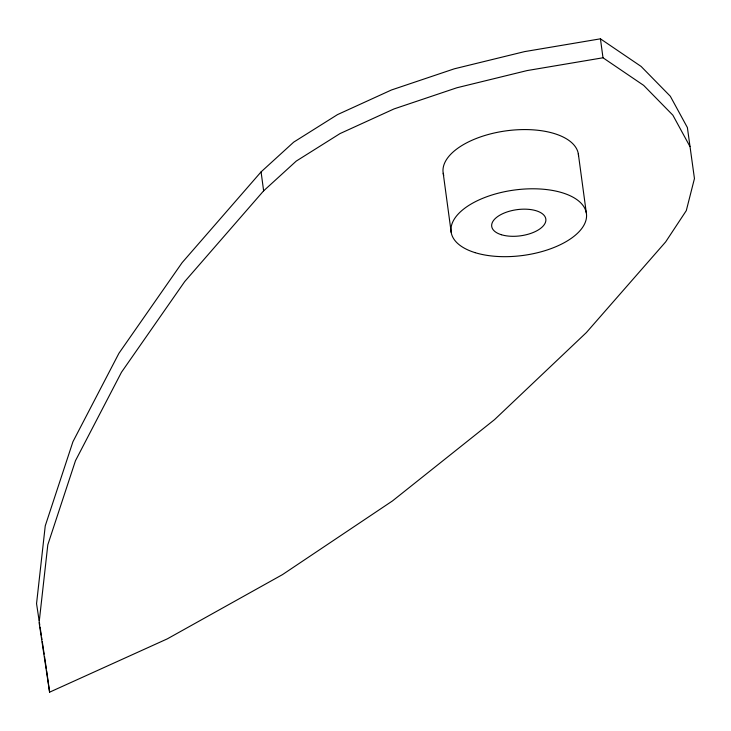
<?xml version="1.0" encoding="UTF-8"?>
<svg xmlns="http://www.w3.org/2000/svg" width="731" height="731" viewBox="0 0 731 731"><rect width="100%" height="100%" fill="white"/><g stroke="black" fill="none" stroke-linecap="round" stroke-linejoin="round"><path stroke-width="1.1" d="M689.945 146.511L672.885 115.196L643.664 85.381L602.993 57.776L527.088 70.578L456.875 87.766L394.027 108.928L340.061 133.563L296.247 161.094L263.635 190.846L184.705 281.581L121.483 372.243L75.485 460.694L47.807 544.805L39.108 622.584L49.598 692.175L167.298 638.867L282.495 574.612L392.456 500.945L494.549 419.621L586.344 332.587L665.658 241.906L686.29 210.629L694.45 178.574L687.387 127.559L670.318 96.245L641.105 66.43L600.434 38.825L524.52 51.627L454.307 68.815L391.469 89.977L337.503 114.612L293.688 142.143L261.077 171.895L182.138 262.63L118.925 353.292L72.926 441.743L45.249 525.854L36.55 603.632L39.09 620.473M39.428 622.711L39.766 624.959M40.104 627.207L41.283 635.056M41.621 637.304L41.959 639.552M42.307 641.791L44.162 654.135M44.5 656.383L46.364 668.728M46.702 670.976L49.598 692.175M600.434 38.825L602.993 57.776M578.312 153.738L586.317 212.959M443.214 173.284L451.219 232.504M261.077 171.895L263.635 190.846M443.735 175.376A68.266 32.986 -7.7 0 1 505.048 131.004A68.266 32.986 -7.7 0 1 578.541 155.877M475.049 252.634A68.266 32.986 -7.7 0 0 585.504 221.712A68.266 32.986 -7.7 0 0 495.764 193.861A68.266 32.986 -7.7 0 0 475.049 252.634M501.283 234.697A27.303 13.195 -7.7 0 0 545.463 222.325A27.303 13.195 -7.7 0 0 509.571 211.186A27.303 13.195 -7.7 0 0 501.283 234.697"/></g></svg>
